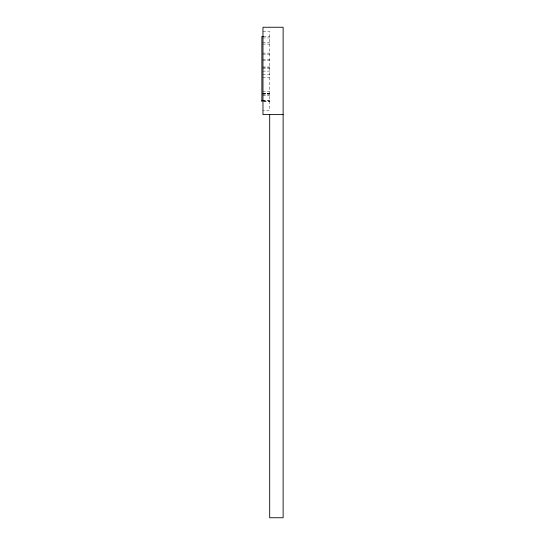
<?xml version="1.0" encoding="UTF-8"?>
<svg xmlns="http://www.w3.org/2000/svg" width="545" height="545" viewBox="0 0 545 545"><rect width="100%" height="100%" fill="white"/><g stroke="black" fill="none" stroke-linecap="round" stroke-linejoin="round"><path stroke-width="0.41" stroke-dasharray="2.73 2.04" d="M262.969 31.562L269.686 31.562L269.686 110.288L262.969 110.288M263.433 36.515L269.686 36.515M262.656 37.959L269.686 37.959M262.656 42.68L269.686 42.68M262.656 44.077L269.686 44.077M262.656 53.117L269.686 53.117M262.656 54.166L269.686 54.166M262.656 59.63L269.686 59.63M262.656 60.284L269.686 60.284M262.656 66.974L269.686 66.974M262.656 67.41L269.686 67.41M262.656 68.459L269.686 68.459M262.656 71.123L269.686 71.123M262.656 74.529L269.686 74.529M262.656 77.281L269.686 77.281M262.656 91.744L269.686 91.744M262.656 93.277L269.686 93.277M262.656 93.536L269.686 93.536M262.656 93.754L269.686 93.754M262.656 93.842L269.686 93.842M262.656 94.844L269.686 94.844M262.656 95.457L269.686 95.457M262.656 100.484L269.686 100.484M262.656 100.573L269.686 100.573M263.433 101.179L269.686 101.179M263.433 101.615L269.686 101.615"/><path stroke-width="0.82" d="M263.433 36.515L261.873 36.515L261.873 101.615M261.873 100.573L263.433 100.573M283.127 114.6L262.969 114.6L262.969 27.25L283.127 27.25L283.127 517.75L269.686 517.75L269.686 114.6"/></g></svg>
